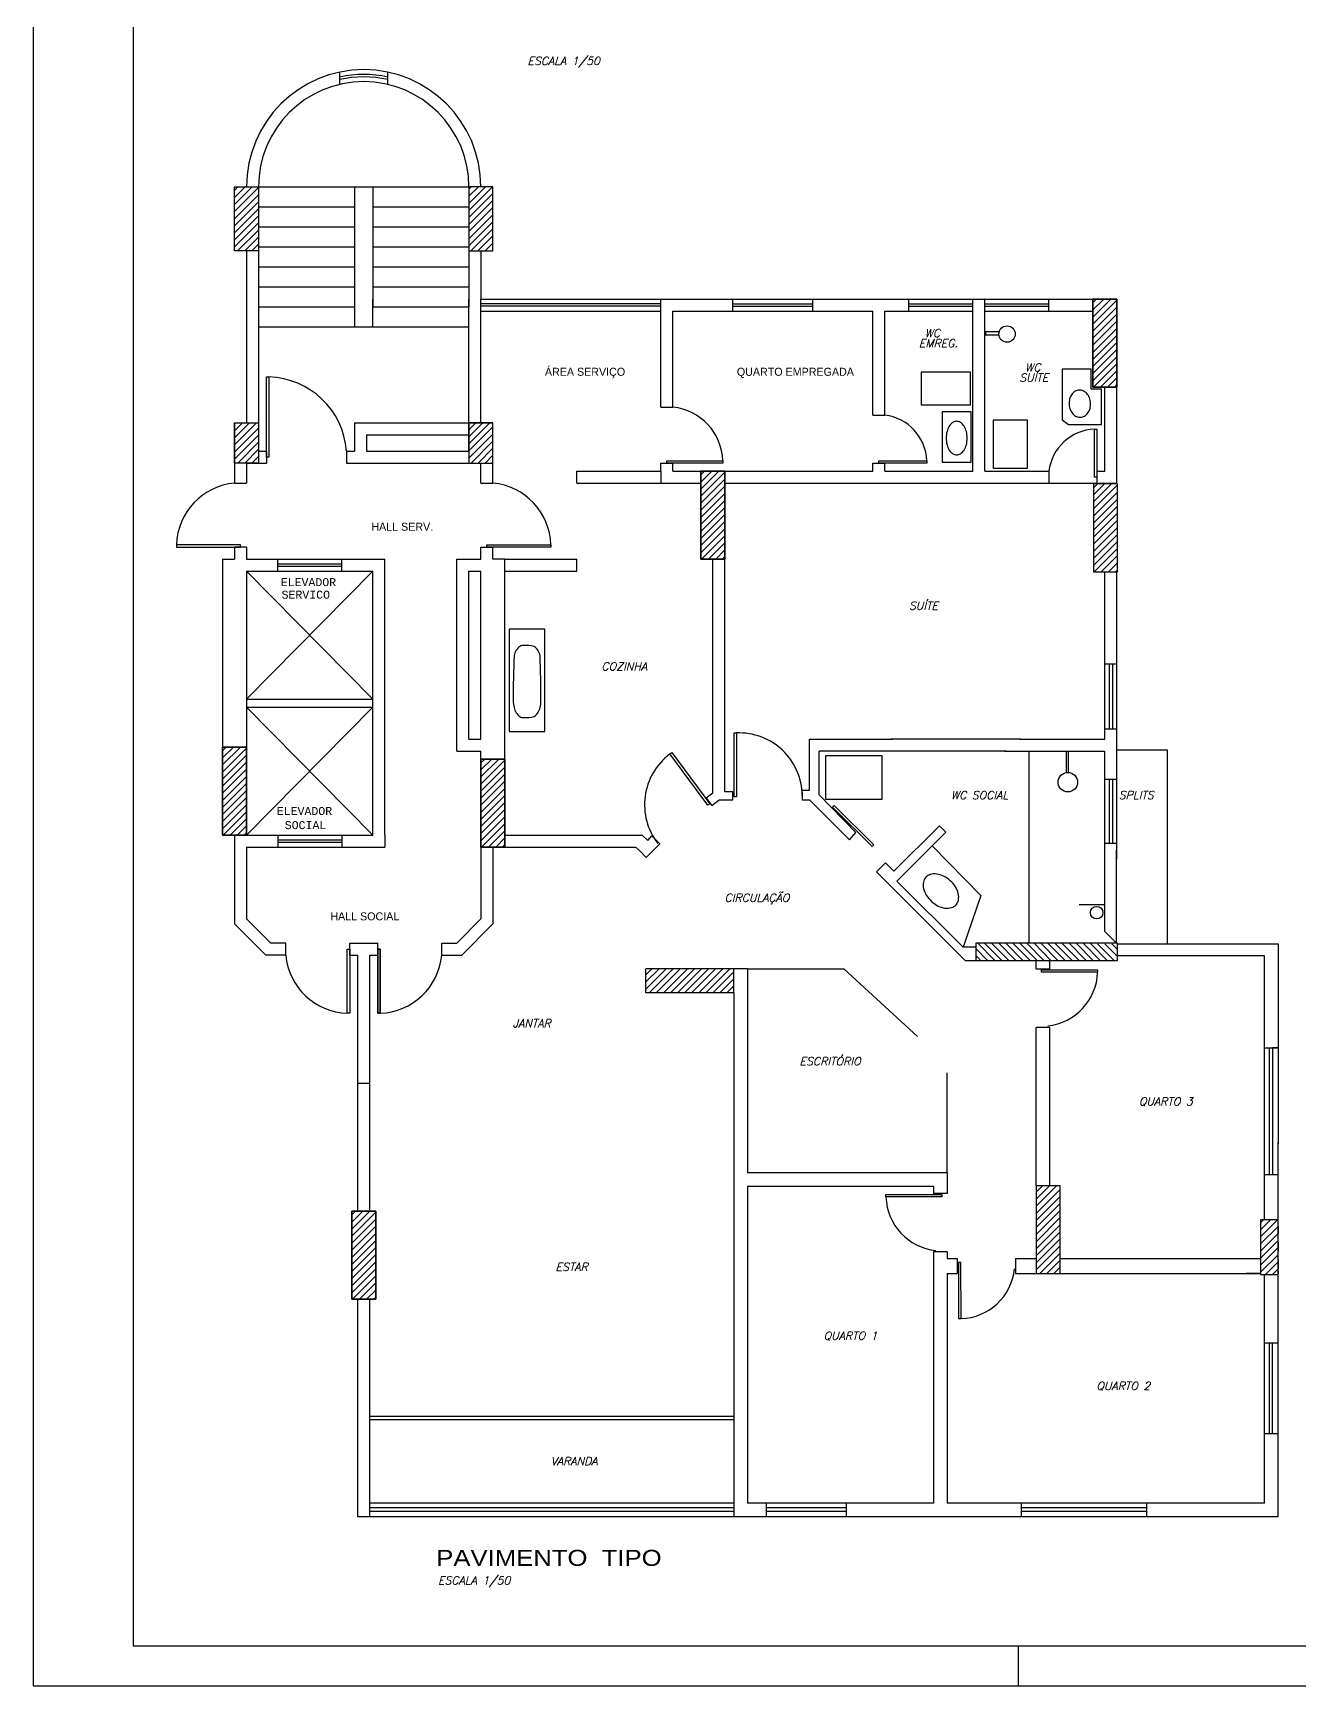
# Model space of a CAD drawing. Extents: x -175055 to -48386, y 10342 to 134050.
# Drawn here: x -84781.6 to -84464.8, y 98131.9 to 98545 of the extents above; entities that cross this region are included whole.
import ezdxf

# ---------------------------------------------------------------- set-up
doc = ezdxf.new("R2010")
doc.units = 0
doc.header["$LTSCALE"] = 50
doc.header["$MEASUREMENT"] = 0
doc.linetypes.add('HIDDENX2', pattern=[0.75, 0.5, -0.25])
doc.layers.get('0').update_dxf_attribs({"linetype": 'CONTINUOUS'})
doc.layers.add('ABE', color=7, linetype='CONTINUOUS')
doc.styles.add('ITALICC', font='italicc', dxfattribs={"height": 4})
doc.styles.add('MONOTXT', font='monotxt', dxfattribs={"height": 158.003165})
doc.styles.add('TECHNIC', font='te______.pfb', dxfattribs={"width": 1.2, "height": 30})

# ---------------------------------------------------------------- blocks, each defined once
blk = doc.blocks.new('*X23')
at = {"color": 0}
for p, q in [((-159.1, 1237.5), (-131.5, 1265)), ((-159.1, 1246.3), (-140.4, 1265)), ((-159.1, 1255.2), (-149.2, 1265)), ((-159.1, 1264), (-158.1, 1265)), ((134.1, 1256.6), (142.5, 1265)), ((134.1, 1247.7), (151.3, 1265)), ((134.1, 1238.9), (160.1, 1265)), ((134.1, 1230.1), (164.1, 1260.1)), ((-159.1, 1228.6), (-129.1, 1258.6)), ((-159.1, 1219.8), (-129.1, 1249.8)), ((-155, 1215), (-129.1, 1241)), ((134.1, 1221.2), (164.1, 1251.2)), ((136.7, 1215), (164.1, 1242.4)), ((-146.2, 1215), (-129.1, 1232.1)), ((-137.3, 1215), (-129.1, 1223.3)), ((145.5, 1215), (164.1, 1233.6)), ((154.3, 1215), (164.1, 1224.7)), ((163.2, 1215), (164.1, 1215.9))]:
    blk.add_line(p, q, dxfattribs=at)
blk = doc.blocks.new('*X22')
at = {"color": 0}
for p, q in [((-159.1, 1538), (-137.1, 1560)), ((-159.1, 1546.8), (-145.9, 1560)), ((-159.1, 1555.7), (-154.7, 1560)), ((-159.1, 1529.2), (-129.1, 1559.2)), ((-159.1, 1520.3), (-129.1, 1550.3)), ((134.1, 1557.1), (136.9, 1560)), ((134.1, 1548.3), (145.8, 1560)), ((134.1, 1539.4), (154.6, 1560)), ((134.1, 1530.6), (163.5, 1560)), ((134.1, 1521.8), (164.1, 1551.8)), ((-159.1, 1511.5), (-129.1, 1541.5)), ((-159.1, 1502.6), (-129.1, 1532.6)), ((134.1, 1512.9), (164.1, 1542.9)), ((134.1, 1504.1), (164.1, 1534.1)), ((-159.1, 1493.8), (-129.1, 1523.8)), ((-159.1, 1485), (-129.1, 1515)), ((134.1, 1495.2), (164.1, 1525.2)), ((134.1, 1486.4), (164.1, 1516.4)), ((-155.2, 1480), (-129.1, 1506.1)), ((-146.3, 1480), (-129.1, 1497.3)), ((-137.5, 1480), (-129.1, 1488.5)), ((136.5, 1480), (164.1, 1507.6)), ((145.3, 1480), (164.1, 1498.7)), ((154.2, 1480), (164.1, 1489.9)), ((163, 1480), (164.1, 1481))]:
    blk.add_line(p, q, dxfattribs=at)
blk = doc.blocks.new('*X20')
at = {"color": 0}
for p, q in [((425, 1600.6), (447.4, 1623)), ((425, 1609.4), (438.6, 1623)), ((425, 1618.3), (429.7, 1623)), ((425, 1591.7), (455, 1621.7)), ((425, 1582.9), (455, 1612.9)), ((425, 1574.1), (455, 1604.1)), ((425, 1565.2), (455, 1595.2)), ((425, 1556.4), (455, 1586.4)), ((425, 1547.6), (455, 1577.6)), ((425, 1538.7), (455, 1568.7)), ((425, 1529.9), (455, 1559.9)), ((425, 1521), (455, 1551)), ((425.8, 1513), (455, 1542.2)), ((434.6, 1513), (455, 1533.4)), ((443.5, 1513), (455, 1524.5)), ((452.3, 1513), (455, 1515.7))]:
    blk.add_line(p, q, dxfattribs=at)
blk = doc.blocks.new('*X29')
at = {"color": 0}
for p, q in [((-2519, -592.2), (-2497.9, -571)), ((-2519, -583.3), (-2506.7, -571)), ((-2519, -574.5), (-2515.5, -571)), ((-2519, -601), (-2497, -579)), ((-2519, -609.8), (-2497, -587.8)), ((-2519, -618.7), (-2497, -596.7)), ((-2519, -627.5), (-2497, -605.5)), ((-2519, -636.4), (-2497, -614.4)), ((-2512.8, -639), (-2497, -623.2)), ((-2504, -639), (-2497, -632))]:
    blk.add_line(p, q, dxfattribs=at)
blk = doc.blocks.new('*X26')
at = {"color": 0}
for p, q in [((425, 1600.6), (447.4, 1623)), ((425, 1609.4), (438.6, 1623)), ((425, 1618.3), (429.7, 1623)), ((425, 1591.7), (455, 1621.7)), ((425, 1582.9), (455, 1612.9)), ((425, 1574.1), (455, 1604.1)), ((425, 1565.2), (455, 1595.2)), ((425, 1556.4), (455, 1586.4)), ((425, 1547.6), (455, 1577.6)), ((425, 1538.7), (455, 1568.7)), ((425, 1529.9), (455, 1559.9)), ((425, 1521), (455, 1551)), ((425.8, 1513), (455, 1542.2)), ((434.6, 1513), (455, 1533.4)), ((443.5, 1513), (455, 1524.5)), ((452.3, 1513), (455, 1515.7))]:
    blk.add_line(p, q, dxfattribs=at)
blk = doc.blocks.new('*X27')
at = {"color": 0}
for p, q in [((812.5, 716.2), (812.5, 723.5)), ((818.7, 709.9), (818.7, 729.7)), ((825, 703.7), (825, 733.7)), ((831.2, 697.4), (831.2, 727.4)), ((837.5, 691.2), (837.5, 721.2)), ((843.7, 684.9), (843.7, 714.9)), ((850, 678.7), (850, 708.7)), ((856.2, 672.4), (856.2, 702.4)), ((862.5, 666.2), (862.5, 696.2)), ((868.7, 659.9), (868.7, 689.9)), ((875, 653.7), (875, 683.7)), ((881.2, 647.4), (881.2, 677.4)), ((887.5, 641.2), (887.5, 671.2)), ((893.7, 634.9), (893.7, 664.9)), ((900, 628.7), (900, 658.7)), ((906.2, 622.4), (906.2, 652.4)), ((912.5, 616.2), (912.5, 646.2)), ((918.7, 609.9), (918.7, 639.9)), ((925, 603.7), (925, 633.7)), ((931.2, 597.4), (931.2, 627.4)), ((937.5, 599.3), (937.5, 621.2)), ((943.7, 605.5), (943.7, 614.9))]:
    blk.add_line(p, q, dxfattribs=at)
blk = doc.blocks.new('*X28')
at = {"color": 0}
for p, q in [((-3287.6, -282.4), (-3262.2, -257)), ((-3287.6, -273.5), (-3271.1, -257)), ((-3287.6, -264.7), (-3279.9, -257)), ((-3283.4, -287), (-3253.4, -257)), ((-3274.6, -287), (-3244.6, -257)), ((-3265.7, -287), (-3235.7, -257)), ((-3256.9, -287), (-3226.9, -257)), ((-3248, -287), (-3218, -257)), ((-3239.2, -287), (-3209.2, -257)), ((-3230.4, -287), (-3200.4, -257)), ((-3221.5, -287), (-3191.5, -257)), ((-3212.7, -287), (-3182.7, -257)), ((-3203.8, -287), (-3177.6, -260.8)), ((-3195, -287), (-3177.6, -269.6)), ((-3186.2, -287), (-3177.6, -278.4))]:
    blk.add_line(p, q, dxfattribs=at)

msp = doc.modelspace()

# ---------------------------------------------------------------- hatches: boundary and pattern name
at = {"layer": 'ABE', "linetype": 'Continuous'}
h = msp.add_hatch(dxfattribs=at)
h.set_pattern_fill('ANSI31', color=160, scale=10, style=0)
h.set_pattern_definition([(45, (-83970.284, 98333.1818), (-0.8838835, 0.8838835), [])])
h.paths.add_polyline_path([(-84530.75, 98234.97), (-84524.75, 98234.97), (-84524.75, 98256.97), (-84530.75, 98256.97)])

# ---------------------------------------------------------------- linework, layer by layer
at = {"layer": 'ABE', "color": 0}
for p, q in [((-84781.58, 98799.66), (-84781.58, 98131.91)), ((-84535.15, 98131.91), (-84535.15, 98141.91)), ((-84781.58, 98131.91), (-83795.15, 98131.91))]:
    msp.add_line(p, q, dxfattribs=at)
at = {"layer": 'ABE', "color": 6}
for p, q in [((-84756.58, 98789.66), (-84756.58, 98141.91)), ((-84756.58, 98141.91), (-83805.15, 98141.91))]:
    msp.add_line(p, q, dxfattribs=at)
at = {"layer": 'ABE', "color": 160}
for p, q in [((-84704.9, 98532.17), (-84704.9, 98535.24)), ((-84692.9, 98532.17), (-84692.9, 98535.24)), ((-84725.21, 98506.55), (-84672.59, 98506.55)), ((-84725.21, 98506.55), (-84725.21, 98476.55)), ((-84701.21, 98506.55), (-84701.21, 98476.55)), ((-84696.59, 98506.55), (-84696.59, 98501.55)), ((-84672.59, 98506.55), (-84672.59, 98501.55)), ((-84725.21, 98501.55), (-84701.21, 98501.55)), ((-84696.59, 98501.55), (-84672.59, 98501.55)), ((-84696.59, 98501.55), (-84696.59, 98476.55)), ((-84672.59, 98501.55), (-84672.59, 98476.55)), ((-84725.21, 98496.55), (-84701.21, 98496.55)), ((-84696.59, 98496.55), (-84672.59, 98496.55)), ((-84728.21, 98490.55), (-84728.21, 98476.55)), ((-84725.21, 98491.55), (-84701.21, 98491.55)), ((-84696.59, 98491.55), (-84672.59, 98491.55)), ((-84669.59, 98490.55), (-84669.59, 98478.52)), ((-84725.21, 98486.55), (-84701.21, 98486.55)), ((-84696.59, 98486.55), (-84672.59, 98486.55)), ((-84728.21, 98478.52), (-84728.21, 98447.55)), ((-84725.21, 98481.55), (-84701.21, 98481.55)), ((-84725.21, 98478.52), (-84725.21, 98440.55)), ((-84701.21, 98478.52), (-84701.21, 98471.55)), ((-84696.59, 98481.55), (-84672.59, 98481.55)), ((-84696.59, 98471.55), (-84696.59, 98478.52)), ((-84672.59, 98440.55), (-84672.59, 98478.52)), ((-84669.59, 98447.55), (-84669.59, 98478.52)), ((-84669.59, 98478.52), (-84624.59, 98478.52)), ((-84624.59, 98478.52), (-84516.59, 98478.52)), ((-84624.59, 98451.52), (-84624.59, 98478.52)), ((-84606.59, 98475.52), (-84606.59, 98478.52)), ((-84586.59, 98475.52), (-84586.59, 98478.52)), ((-84562.59, 98475.52), (-84562.59, 98478.52)), ((-84546.59, 98435.52), (-84546.59, 98478.52)), ((-84543.59, 98435.52), (-84543.59, 98478.52)), ((-84527.59, 98475.52), (-84527.59, 98478.52)), ((-84510.59, 98478.52), (-84516.59, 98478.52)), ((-84510.59, 98478.52), (-84516.59, 98478.52)), ((-84516.59, 98478.52), (-84510.59, 98478.52)), ((-84510.59, 98478.52), (-84516.59, 98478.52)), ((-84516.59, 98478.52), (-84516.59, 98456.52)), ((-84516.59, 98478.52), (-84516.59, 98456.52)), ((-84516.59, 98456.52), (-84516.59, 98478.52)), ((-84516.59, 98478.52), (-84516.59, 98456.52)), ((-84510.59, 98432.52), (-84510.59, 98478.52)), ((-84510.59, 98456.52), (-84510.59, 98478.52)), ((-84510.59, 98456.52), (-84510.59, 98478.52)), ((-84510.59, 98478.52), (-84510.59, 98456.52)), ((-84510.59, 98456.52), (-84510.59, 98478.52)), ((-84725.21, 98476.55), (-84701.21, 98476.55)), ((-84696.59, 98476.55), (-84672.59, 98476.55)), ((-84669.59, 98477.43), (-84624.59, 98477.43)), ((-84669.59, 98476.83), (-84624.59, 98476.83)), ((-84669.59, 98475.52), (-84624.59, 98475.52)), ((-84621.59, 98475.52), (-84571.59, 98475.52)), ((-84621.59, 98451.52), (-84621.59, 98475.52)), ((-84606.59, 98477.32), (-84586.59, 98477.32)), ((-84606.59, 98476.72), (-84586.59, 98476.72)), ((-84571.59, 98449.52), (-84571.59, 98475.52)), ((-84568.59, 98475.52), (-84546.59, 98475.52)), ((-84568.59, 98449.52), (-84568.59, 98475.52)), ((-84562.59, 98477.32), (-84546.59, 98477.32)), ((-84562.59, 98476.72), (-84546.59, 98476.72)), ((-84543.59, 98477.32), (-84527.59, 98477.32)), ((-84543.59, 98476.72), (-84527.59, 98476.72)), ((-84543.59, 98475.52), (-84516.59, 98475.52)), ((-84725.21, 98471.55), (-84672.59, 98471.55)), ((-84539.84, 98470.37), (-84543.44, 98470.37)), ((-84543.44, 98470.37), (-84543.44, 98469.57)), ((-84543.44, 98469.57), (-84540.04, 98469.57)), ((-84517.04, 98460.97), (-84524.24, 98460.97)), ((-84524.24, 98460.97), (-84524.24, 98448.37)), ((-84517.04, 98455.97), (-84517.04, 98460.97)), ((-84514.44, 98455.97), (-84517.04, 98455.97)), ((-84516.59, 98456.52), (-84510.59, 98456.52)), ((-84516.59, 98456.52), (-84510.59, 98456.52)), ((-84510.59, 98456.52), (-84516.59, 98456.52)), ((-84516.59, 98456.52), (-84510.59, 98456.52)), ((-84514.44, 98447.17), (-84514.44, 98455.97)), ((-84513.59, 98435.52), (-84513.59, 98456.52)), ((-84624.59, 98451.52), (-84621.59, 98451.52)), ((-84571.59, 98449.52), (-84568.59, 98449.52)), ((-84731.21, 98447.55), (-84725.21, 98447.55)), ((-84731.21, 98447.55), (-84731.21, 98432.52)), ((-84701.21, 98447.55), (-84701.21, 98440.55)), ((-84701.21, 98447.55), (-84666.59, 98447.55)), ((-84666.59, 98447.55), (-84672.59, 98447.55)), ((-84672.59, 98447.55), (-84672.59, 98437.55)), ((-84666.59, 98437.55), (-84666.59, 98447.55)), ((-84666.59, 98432.52), (-84666.59, 98447.55)), ((-84524.24, 98448.37), (-84522.64, 98447.17)), ((-84522.64, 98447.17), (-84514.44, 98447.17)), ((-84698.21, 98444.55), (-84698.21, 98440.55)), ((-84698.21, 98444.55), (-84672.59, 98444.55)), ((-84703.21, 98437.55), (-84669.59, 98437.55)), ((-84698.21, 98440.55), (-84672.59, 98440.55)), ((-84698.21, 98440.55), (-84672.59, 98440.55)), ((-84672.59, 98440.55), (-84672.59, 98437.55)), ((-84672.59, 98440.55), (-84672.59, 98437.55)), ((-84672.59, 98437.55), (-84666.59, 98437.55)), ((-84669.59, 98437.55), (-84666.59, 98437.55)), ((-84669.59, 98432.52), (-84669.59, 98437.55)), ((-84669.59, 98437.55), (-84666.59, 98437.55)), ((-84624.59, 98435.52), (-84624.59, 98437.52)), ((-84624.59, 98437.52), (-84621.59, 98437.52)), ((-84621.59, 98435.52), (-84621.59, 98437.52)), ((-84571.59, 98435.52), (-84571.59, 98437.52)), ((-84571.59, 98437.52), (-84568.59, 98437.52)), ((-84568.59, 98435.52), (-84568.59, 98437.52)), ((-84669.59, 98432.52), (-84669.59, 98435.52)), ((-84645.59, 98432.52), (-84645.59, 98435.52)), ((-84645.59, 98435.52), (-84624.59, 98435.52)), ((-84624.59, 98435.52), (-84624.59, 98432.52)), ((-84621.59, 98435.52), (-84571.59, 98435.52)), ((-84608.59, 98435.52), (-84614.59, 98435.52)), ((-84608.59, 98435.52), (-84614.59, 98435.52)), ((-84614.59, 98435.52), (-84614.59, 98413.52)), ((-84614.59, 98435.52), (-84614.59, 98413.52)), ((-84608.59, 98432.52), (-84608.59, 98435.52)), ((-84608.59, 98413.52), (-84608.59, 98435.52)), ((-84608.59, 98413.52), (-84608.59, 98435.52)), ((-84568.59, 98435.52), (-84546.59, 98435.52)), ((-84543.59, 98435.52), (-84527.59, 98435.52)), ((-84527.59, 98435.52), (-84527.59, 98432.52)), ((-84515.59, 98435.52), (-84515.59, 98432.52)), ((-84515.59, 98435.52), (-84513.59, 98435.52)), ((-84669.59, 98432.52), (-84666.59, 98432.52)), ((-84645.59, 98432.52), (-84624.59, 98432.52)), ((-84624.59, 98432.52), (-84614.59, 98432.52)), ((-84608.59, 98355.37), (-84608.59, 98432.52)), ((-84608.59, 98432.52), (-84510.59, 98432.52)), ((-84608.59, 98432.52), (-84527.59, 98432.52)), ((-84510.39, 98432.32), (-84516.39, 98432.32)), ((-84516.39, 98432.32), (-84516.39, 98410.32)), ((-84515.59, 98432.52), (-84513.59, 98432.52)), ((-84510.39, 98410.32), (-84510.39, 98432.32)), ((-84669.59, 98416.52), (-84666.59, 98416.52)), ((-84669.59, 98413.55), (-84669.59, 98416.52)), ((-84669.59, 98413.55), (-84669.59, 98416.52)), ((-84669.59, 98416.52), (-84666.59, 98416.52)), ((-84668.09, 98417.12), (-84652.09, 98417.12)), ((-84668.09, 98416.52), (-84668.09, 98417.12)), ((-84652.09, 98416.52), (-84668.09, 98416.52)), ((-84666.59, 98413.55), (-84666.59, 98416.52)), ((-84666.59, 98413.55), (-84666.59, 98416.52)), ((-84652.09, 98417.12), (-84652.09, 98416.52)), ((-84734.21, 98413.55), (-84734.21, 98344.55)), ((-84728.21, 98413.55), (-84693.59, 98413.55)), ((-84693.59, 98344.55), (-84693.59, 98413.55)), ((-84675.59, 98413.55), (-84669.59, 98413.55)), ((-84675.59, 98365.55), (-84675.59, 98413.55)), ((-84663.59, 98413.55), (-84666.59, 98413.55)), ((-84663.59, 98413.55), (-84666.59, 98413.55)), ((-84663.59, 98344.55), (-84663.59, 98413.55)), ((-84663.59, 98413.55), (-84645.59, 98413.55)), ((-84645.59, 98410.55), (-84645.59, 98413.55)), ((-84614.59, 98413.52), (-84608.59, 98413.52)), ((-84614.59, 98413.52), (-84608.59, 98413.52)), ((-84611.59, 98355.06), (-84611.59, 98413.52)), ((-84728.21, 98410.55), (-84728.21, 98344.55)), ((-84696.59, 98344.55), (-84696.59, 98410.55)), ((-84672.59, 98410.55), (-84669.59, 98410.55)), ((-84672.59, 98410.55), (-84669.59, 98410.55)), ((-84672.59, 98368.55), (-84672.59, 98410.55)), ((-84669.59, 98368.55), (-84669.59, 98410.55)), ((-84669.59, 98368.55), (-84669.59, 98410.55)), ((-84663.59, 98410.55), (-84645.59, 98410.55)), ((-84516.39, 98410.32), (-84510.39, 98410.32)), ((-84513.63, 98368.57), (-84513.63, 98410.32)), ((-84510.63, 98338.52), (-84510.63, 98410.32)), ((-84513.63, 98387.32), (-84510.63, 98387.32)), ((-84728.21, 98376.55), (-84696.59, 98344.55)), ((-84728.21, 98344.55), (-84696.59, 98376.55)), ((-84513.63, 98371.12), (-84510.63, 98371.12)), ((-84672.59, 98368.55), (-84669.59, 98368.55)), ((-84587.44, 98355.77), (-84587.44, 98368.57)), ((-84587.44, 98368.57), (-84566.64, 98368.57)), ((-84564.64, 98368.57), (-84567.04, 98368.57)), ((-84534.64, 98368.57), (-84564.84, 98368.57)), ((-84534.84, 98368.57), (-84513.63, 98368.57)), ((-84734.21, 98366.55), (-84734.21, 98344.55)), ((-84734.21, 98366.55), (-84734.21, 98344.55)), ((-84728.21, 98344.55), (-84728.21, 98366.55)), ((-84728.21, 98344.55), (-84728.21, 98366.55)), ((-84675.59, 98365.55), (-84669.59, 98365.55)), ((-84669.59, 98344.55), (-84669.59, 98365.55)), ((-84663.59, 98363.55), (-84669.59, 98363.55)), ((-84663.59, 98363.55), (-84669.59, 98363.55)), ((-84669.59, 98363.55), (-84669.59, 98341.55)), ((-84669.59, 98363.55), (-84669.59, 98341.55)), ((-84669.59, 98363.55), (-84669.59, 98341.55)), ((-84669.59, 98363.55), (-84669.59, 98341.55)), ((-84663.59, 98363.55), (-84669.59, 98363.55)), ((-84663.59, 98363.55), (-84669.59, 98363.55)), ((-84663.59, 98341.55), (-84663.59, 98363.55)), ((-84663.59, 98341.55), (-84663.59, 98363.55)), ((-84663.59, 98341.55), (-84663.59, 98363.55)), ((-84663.59, 98341.55), (-84663.59, 98363.55)), ((-84585.04, 98354.58), (-84585.04, 98365.57)), ((-84564.04, 98365.57), (-84585.04, 98365.57)), ((-84538.24, 98365.57), (-84564.84, 98365.57)), ((-84538.64, 98365.57), (-84513.64, 98365.57)), ((-84532.61, 98365.57), (-84532.61, 98317.61)), ((-84523.24, 98365.57), (-84523.24, 98360.17)), ((-84522.64, 98360.17), (-84522.64, 98365.57)), ((-84513.64, 98365.57), (-84513.64, 98320.57)), ((-84510.63, 98365.84), (-84497.98, 98365.84)), ((-84497.98, 98365.84), (-84497.98, 98317.37)), ((-84523.24, 98360.17), (-84522.64, 98360.17)), ((-84513.63, 98358.52), (-84510.63, 98358.52)), ((-84611.59, 98355.06), (-84613.24, 98353.77)), ((-84606.64, 98355.37), (-84608.59, 98355.37)), ((-84606.64, 98353.37), (-84606.64, 98355.37)), ((-84589.24, 98354.77), (-84589.24, 98355.77)), ((-84589.24, 98355.77), (-84587.44, 98355.77)), ((-84589.24, 98355.17), (-84589.24, 98353.37)), ((-84575.84, 98345.17), (-84585.04, 98354.58)), ((-84613.24, 98353.77), (-84611.84, 98351.97)), ((-84611.84, 98351.97), (-84610.04, 98353.37)), ((-84610.04, 98353.37), (-84606.64, 98353.37)), ((-84589.24, 98353.37), (-84587.44, 98353.37)), ((-84587.44, 98353.37), (-84577.44, 98343.37)), ((-84566.32, 98335.5), (-84554.96, 98346.87)), ((-84553.36, 98345.25), (-84554.96, 98346.87)), ((-84734.21, 98344.55), (-84728.21, 98344.55)), ((-84734.21, 98344.55), (-84728.21, 98344.55)), ((-84734.21, 98344.55), (-84731.21, 98344.55)), ((-84731.21, 98344.55), (-84731.21, 98322.36)), ((-84728.21, 98344.55), (-84696.59, 98344.55)), ((-84720.4, 98344.55), (-84720.4, 98341.55)), ((-84720.4, 98343.35), (-84704.4, 98343.35)), ((-84720.4, 98342.75), (-84704.4, 98342.75)), ((-84704.4, 98344.55), (-84704.4, 98341.55)), ((-84693.59, 98344.55), (-84693.59, 98341.55)), ((-84669.59, 98344.55), (-84669.59, 98323.6)), ((-84663.59, 98344.55), (-84631.66, 98344.55)), ((-84631.64, 98344.57), (-84629.24, 98344.57)), ((-84629.24, 98344.57), (-84627.84, 98343.17)), ((-84624.84, 98342.37), (-84628.24, 98338.97)), ((-84627.84, 98343.17), (-84626.84, 98344.37)), ((-84626.84, 98344.37), (-84624.84, 98342.37)), ((-84577.44, 98343.37), (-84575.84, 98345.17)), ((-84565.56, 98333.05), (-84553.36, 98345.25)), ((-84556.7, 98341.79), (-84544.58, 98329.5)), ((-84513.63, 98342.52), (-84510.63, 98342.52)), ((-84728.21, 98341.55), (-84728.21, 98323.6)), ((-84728.21, 98341.55), (-84693.59, 98341.55)), ((-84669.59, 98341.55), (-84663.59, 98341.55)), ((-84669.59, 98341.55), (-84663.59, 98341.55)), ((-84666.59, 98341.55), (-84669.59, 98341.55)), ((-84666.59, 98341.55), (-84669.59, 98341.55)), ((-84669.59, 98341.55), (-84663.59, 98341.55)), ((-84669.59, 98341.55), (-84663.59, 98341.55)), ((-84666.59, 98341.55), (-84666.59, 98322.36)), ((-84666.59, 98341.55), (-84630.83, 98341.55)), ((-84629.21, 98339.93), (-84630.83, 98341.55)), ((-84628.24, 98338.97), (-84630.04, 98340.77)), ((-84510.64, 98317.57), (-84510.64, 98340.77)), ((-84570.68, 98335.39), (-84568.45, 98337.62)), ((-84568.56, 98333.27), (-84570.68, 98335.39)), ((-84566.32, 98335.5), (-84568.45, 98337.62)), ((-84568.56, 98333.27), (-84548.42, 98313.15)), ((-84565.56, 98333.05), (-84549.04, 98316.54)), ((-84544.58, 98329.5), (-84549.04, 98316.54)), ((-84520.04, 98327.17), (-84513.64, 98327.17)), ((-84723.4, 98314.55), (-84731.21, 98322.36)), ((-84722.16, 98317.55), (-84728.21, 98323.6)), ((-84675.64, 98317.55), (-84669.59, 98323.6)), ((-84674.4, 98314.55), (-84666.59, 98322.36)), ((-84674.4, 98314.55), (-84666.59, 98322.36)), ((-84718.4, 98317.55), (-84722.16, 98317.55)), ((-84718.4, 98314.55), (-84718.4, 98317.55)), ((-84702.4, 98314.55), (-84702.4, 98317.55)), ((-84702.4, 98317.55), (-84695.4, 98317.55)), ((-84695.4, 98314.55), (-84695.4, 98317.55)), ((-84679.4, 98314.55), (-84679.4, 98317.55)), ((-84679.4, 98317.55), (-84675.64, 98317.55)), ((-84676.03, 98317.55), (-84675.64, 98317.55)), ((-84545.78, 98313.15), (-84545.78, 98317.61)), ((-84545.78, 98317.61), (-84510.51, 98317.61)), ((-84513.64, 98320.57), (-84510.64, 98317.57)), ((-84510.51, 98317.61), (-84510.51, 98313.15)), ((-84510.51, 98317.37), (-84470.24, 98317.37)), ((-84470.24, 98317.37), (-84470.24, 98267.37)), ((-84718.4, 98314.55), (-84723.4, 98314.55)), ((-84702.4, 98314.55), (-84700.4, 98314.55)), ((-84700.4, 98250.55), (-84700.4, 98314.55)), ((-84697.4, 98250.55), (-84697.4, 98314.55)), ((-84697.4, 98314.55), (-84695.4, 98314.55)), ((-84679.4, 98314.55), (-84674.4, 98314.55)), ((-84676.03, 98314.55), (-84674.4, 98314.55)), ((-84545.78, 98316.54), (-84549.04, 98316.54)), ((-84545.78, 98313.15), (-84548.42, 98313.15)), ((-84510.51, 98313.15), (-84545.78, 98313.15)), ((-84530.75, 98311.08), (-84530.75, 98313.15)), ((-84527.35, 98311.08), (-84527.35, 98313.15)), ((-84473.64, 98314.37), (-84510.51, 98314.37)), ((-84473.64, 98270.97), (-84473.64, 98314.37)), ((-84628.35, 98305.17), (-84628.35, 98311.17)), ((-84606.35, 98311.17), (-84628.35, 98311.17)), ((-84606.35, 98305.17), (-84606.35, 98311.17)), ((-84602.95, 98311.17), (-84606.35, 98311.17)), ((-84602.95, 98311.17), (-84602.95, 98260.15)), ((-84527.35, 98311.08), (-84530.75, 98311.08)), ((-84606.35, 98305.17), (-84628.35, 98305.17)), ((-84606.35, 98305.17), (-84606.35, 98174.19)), ((-84527.35, 98296.48), (-84530.75, 98296.48)), ((-84530.75, 98256.97), (-84530.75, 98296.48)), ((-84527.35, 98256.97), (-84527.35, 98296.48)), ((-84473.64, 98291.37), (-84470.24, 98291.37)), ((-84472.44, 98259.77), (-84472.44, 98291.37)), ((-84470.24, 98291.37), (-84471.64, 98291.37)), ((-84471.64, 98291.37), (-84471.64, 98259.77)), ((-84700.4, 98282.55), (-84697.4, 98282.55)), ((-84473.64, 98248.37), (-84473.64, 98271.57)), ((-84473.64, 98248.57), (-84473.64, 98267.77)), ((-84470.24, 98174.21), (-84470.24, 98267.77)), ((-84552.99, 98260.15), (-84602.95, 98260.15)), ((-84552.99, 98260.15), (-84552.99, 98254.98)), ((-84473.64, 98259.77), (-84470.24, 98259.77)), ((-84556.39, 98256.75), (-84602.95, 98256.75)), ((-84602.95, 98256.75), (-84602.95, 98177.61)), ((-84602.95, 98256.75), (-84602.95, 98177.61)), ((-84556.39, 98256.75), (-84556.39, 98254.98)), ((-84530.75, 98256.97), (-84524.75, 98256.97)), ((-84530.75, 98256.97), (-84530.75, 98234.97)), ((-84524.75, 98234.97), (-84524.75, 98256.97)), ((-84552.99, 98254.98), (-84556.39, 98254.98)), ((-84695.9, 98250.55), (-84701.9, 98250.55)), ((-84695.9, 98250.55), (-84701.9, 98250.55)), ((-84701.9, 98250.55), (-84701.9, 98228.55)), ((-84701.9, 98250.55), (-84701.9, 98228.55)), ((-84695.9, 98228.55), (-84695.9, 98250.55)), ((-84695.9, 98228.55), (-84695.9, 98250.55)), ((-84470.24, 98246.77), (-84470.24, 98244.97)), ((-84470.24, 98242.77), (-84470.24, 98240.57)), ((-84552.99, 98240.38), (-84556.39, 98240.38)), ((-84556.39, 98240.38), (-84556.39, 98177.61)), ((-84552.99, 98240.38), (-84552.99, 98238.77)), ((-84552.99, 98238.77), (-84550.5, 98238.77)), ((-84550.5, 98238.77), (-84550.5, 98234.97)), ((-84535.9, 98238.77), (-84535.9, 98234.97)), ((-84535.9, 98238.77), (-84530.75, 98238.77)), ((-84524.75, 98238.77), (-84474.64, 98238.77)), ((-84552.99, 98234.97), (-84550.5, 98234.97)), ((-84552.99, 98234.97), (-84552.99, 98177.61)), ((-84535.9, 98234.97), (-84474.64, 98234.97)), ((-84530.75, 98234.97), (-84524.75, 98234.97)), ((-84474.64, 98234.97), (-84478.24, 98234.97)), ((-84473.64, 98177.61), (-84473.64, 98234.77)), ((-84470.24, 98238.37), (-84470.24, 98236.17)), ((-84470.24, 98235.57), (-84470.24, 98234.97)), ((-84701.9, 98228.55), (-84695.9, 98228.55)), ((-84701.9, 98228.55), (-84695.9, 98228.55)), ((-84697.4, 98228.55), (-84700.4, 98228.55)), ((-84700.4, 98174.19), (-84700.4, 98228.55)), ((-84697.4, 98174.19), (-84697.4, 98228.55)), ((-84470.24, 98217.59), (-84473.67, 98217.59)), ((-84472.47, 98217.59), (-84472.47, 98194.99)), ((-84471.67, 98194.99), (-84471.67, 98217.59)), ((-84606.35, 98199.24), (-84697.4, 98199.24)), ((-84606.35, 98198.43), (-84697.4, 98198.43)), ((-84473.67, 98194.99), (-84470.24, 98194.99)), ((-84472.47, 98194.99), (-84471.67, 98194.99)), ((-84606.35, 98177.61), (-84697.4, 98177.61)), ((-84556.39, 98177.61), (-84602.95, 98177.61)), ((-84598.23, 98177.61), (-84598.23, 98174.19)), ((-84578.19, 98174.19), (-84578.19, 98177.61)), ((-84473.64, 98177.61), (-84552.99, 98177.61)), ((-84534.51, 98177.61), (-84534.51, 98174.19)), ((-84503.12, 98174.19), (-84503.12, 98177.61)), ((-84606.35, 98174.19), (-84700.4, 98174.19)), ((-84606.35, 98176.41), (-84697.4, 98176.41)), ((-84697.4, 98175.61), (-84606.35, 98175.61)), ((-84470.24, 98174.19), (-84606.35, 98174.19)), ((-84598.23, 98176.41), (-84598.23, 98175.61)), ((-84578.19, 98176.41), (-84598.23, 98176.41)), ((-84598.23, 98175.61), (-84578.19, 98175.61)), ((-84534.51, 98176.41), (-84534.51, 98175.61)), ((-84503.12, 98176.41), (-84534.51, 98176.41)), ((-84534.51, 98175.61), (-84503.12, 98175.61))]:
    msp.add_line(p, q, dxfattribs=at)
at = {"layer": 'ABE', "color": 5}
for p, q in [((-84728.21, 98437.55), (-84731.21, 98437.55)), ((-84728.21, 98437.55), (-84723.21, 98437.55)), ((-84728.21, 98437.55), (-84728.21, 98432.52)), ((-84728.21, 98437.55), (-84728.21, 98432.52)), ((-84725.21, 98440.55), (-84725.21, 98437.55)), ((-84725.21, 98440.55), (-84723.21, 98440.55)), ((-84723.21, 98440.55), (-84723.21, 98437.55)), ((-84703.21, 98440.55), (-84701.21, 98440.55)), ((-84703.21, 98440.55), (-84703.21, 98437.55)), ((-84731.21, 98432.52), (-84728.21, 98432.52)), ((-84728.21, 98416.52), (-84731.21, 98416.52)), ((-84731.21, 98416.52), (-84731.21, 98413.55)), ((-84728.21, 98416.52), (-84728.21, 98413.55)), ((-84728.21, 98416.52), (-84728.21, 98416.52)), ((-84728.21, 98416.52), (-84728.21, 98413.55)), ((-84734.21, 98413.55), (-84731.21, 98413.55)), ((-84720.4, 98410.55), (-84720.4, 98413.55)), ((-84720.4, 98412.35), (-84704.4, 98412.35)), ((-84704.4, 98410.55), (-84704.4, 98413.55)), ((-84728.21, 98410.55), (-84696.59, 98410.55)), ((-84728.21, 98410.55), (-84696.59, 98378.55)), ((-84728.21, 98378.55), (-84696.59, 98410.55)), ((-84720.4, 98411.75), (-84704.4, 98411.75)), ((-84728.21, 98378.55), (-84696.59, 98378.55)), ((-84728.21, 98376.55), (-84696.59, 98376.55)), ((-84728.21, 98366.55), (-84734.21, 98366.55)), ((-84728.21, 98366.55), (-84734.21, 98366.55))]:
    msp.add_line(p, q, dxfattribs=at)
at = {"layer": 'ABE', "color": 160, "linetype": 'ByBlock'}
for p, q in [((-84512.43, 98371.12), (-84512.43, 98387.32)), ((-84511.63, 98371.12), (-84511.63, 98387.32)), ((-84512.43, 98342.52), (-84512.43, 98358.52)), ((-84511.63, 98342.52), (-84511.63, 98358.52))]:
    msp.add_line(p, q, dxfattribs=at)
at = {"layer": 'ABE', "color": 160, "linetype": 'HIDDENX2'}
for p, q in [((-84602.95, 98311.17), (-84578.86, 98311.17)), ((-84578.86, 98311.17), (-84552.99, 98287.36)), ((-84552.99, 98260.15), (-84552.99, 98287.36))]:
    msp.add_line(p, q, dxfattribs=at)
at = {"layer": 'ABE', "color": 160}
for points in [[(-84725.21, 98506.55), (-84725.21, 98490.55), (-84731.21, 98490.55), (-84731.21, 98506.55)], [(-84672.59, 98506.55), (-84672.59, 98490.55), (-84666.59, 98490.55), (-84666.59, 98506.55)], [(-84510.59, 98478.52), (-84516.59, 98478.52), (-84516.59, 98456.52), (-84510.59, 98456.52)], [(-84723.21, 98439.05), (-84723.21, 98459.05), (-84722.61, 98459.05), (-84722.61, 98439.05)], [(-84547.24, 98451.97), (-84559.44, 98451.97), (-84559.44, 98460.37), (-84547.24, 98460.37)], [(-84554.24, 98450.37), (-84554.24, 98437.77), (-84547.04, 98437.77), (-84547.04, 98450.37)], [(-84725.21, 98447.55), (-84725.21, 98437.55), (-84731.21, 98437.55), (-84731.21, 98447.55)], [(-84672.59, 98447.55), (-84672.59, 98437.55), (-84666.59, 98437.55), (-84666.59, 98447.55)], [(-84541.44, 98436.17), (-84541.44, 98448.37), (-84533.04, 98448.37), (-84533.04, 98436.17)], [(-84516.19, 98434.02), (-84516.19, 98446.02), (-84515.59, 98446.02), (-84515.59, 98434.02)], [(-84623.09, 98438.12), (-84609.09, 98438.12), (-84609.09, 98437.52), (-84623.09, 98437.52)], [(-84570.09, 98438.12), (-84558.09, 98438.12), (-84558.09, 98437.52), (-84570.09, 98437.52)], [(-84608.59, 98435.52), (-84614.59, 98435.52), (-84614.59, 98413.52), (-84608.59, 98413.52)], [(-84608.59, 98435.52), (-84614.59, 98435.52), (-84614.59, 98413.52), (-84608.59, 98413.52)], [(-84614.59, 98413.52), (-84614.59, 98435.52), (-84608.59, 98435.52), (-84608.59, 98413.52)], [(-84662.5, 98396.06), (-84662.5, 98370.42), (-84653.61, 98370.42), (-84653.61, 98396.06)], [(-84605.7, 98370.08), (-84605.68, 98354.08), (-84606.28, 98354.08), (-84606.3, 98370.08)], [(-84728.21, 98366.55), (-84734.21, 98366.55), (-84734.21, 98344.55), (-84728.21, 98344.55)], [(-84728.21, 98366.55), (-84734.21, 98366.55), (-84734.21, 98344.55), (-84728.21, 98344.55)], [(-84734.21, 98344.55), (-84734.21, 98366.55), (-84728.21, 98366.55), (-84728.21, 98344.55)], [(-84669.59, 98341.55), (-84669.59, 98363.55), (-84663.59, 98363.55), (-84663.59, 98341.55)], [(-84663.59, 98363.55), (-84669.59, 98363.55), (-84669.59, 98341.55), (-84663.59, 98341.55)], [(-84663.59, 98363.55), (-84669.59, 98363.55), (-84669.59, 98341.55), (-84663.59, 98341.55)], [(-84663.59, 98363.55), (-84669.59, 98363.55), (-84669.59, 98341.55), (-84663.59, 98341.55)], [(-84663.59, 98363.55), (-84669.59, 98363.55), (-84669.59, 98341.55), (-84663.59, 98341.55)], [(-84669.59, 98341.55), (-84669.59, 98363.55), (-84663.59, 98363.55), (-84663.59, 98341.55)], [(-84621.87, 98365.23), (-84612.34, 98352.38), (-84612.82, 98352.02), (-84622.36, 98364.87)], [(-84583.44, 98364.37), (-84583.44, 98353.57), (-84569.24, 98353.57), (-84569.24, 98364.37)], [(-84581.28, 98351.99), (-84571.37, 98342.1), (-84571.79, 98341.68), (-84581.71, 98351.56)], [(-84703, 98300.05), (-84703, 98316.05), (-84702.4, 98316.05), (-84702.4, 98300.05)], [(-84694.8, 98300.05), (-84694.8, 98316.05), (-84695.4, 98316.05), (-84695.4, 98300.05)], [(-84695.4, 98300.05), (-84695.4, 98316.05), (-84694.8, 98316.05), (-84694.8, 98300.05)], [(-84515.39, 98310.28), (-84529.39, 98310.29), (-84529.39, 98310.89), (-84515.39, 98310.88)], [(-84568.32, 98254.73), (-84554.32, 98254.71), (-84554.32, 98254.11), (-84568.32, 98254.13)], [(-84701.9, 98228.55), (-84701.9, 98250.55), (-84695.9, 98250.55), (-84695.9, 98228.55)], [(-84695.9, 98250.55), (-84701.9, 98250.55), (-84701.9, 98228.55), (-84695.9, 98228.55)], [(-84695.9, 98250.55), (-84701.9, 98250.55), (-84701.9, 98228.55), (-84695.9, 98228.55)], [(-84470.24, 98234.77), (-84470.24, 98248.37), (-84474.64, 98248.37), (-84474.64, 98234.77)], [(-84549.55, 98223.7), (-84549.56, 98237.7), (-84550.16, 98237.7), (-84550.15, 98223.7)]]:
    msp.add_lwpolyline(points, close=True, dxfattribs=at)
for points in [[(-84520.04, 98455.77, 0.121315), (-84521.02, 98455.47, 0.105202), (-84521.88, 98454.67, 0.088322), (-84522.39, 98453.56, 0.079229), (-84522.52, 98452.22, 0.079229), (-84522.23, 98450.89, 0.088322), (-84521.6, 98449.86, 0.105202), (-84520.65, 98449.16, 0.121315), (-84519.64, 98448.97, 0.121315), (-84518.66, 98449.28, 0.105202), (-84517.8, 98450.08, 0.088322), (-84517.29, 98451.19, 0.079229), (-84517.15, 98452.53, 0.079229), (-84517.44, 98453.85, 0.088322), (-84518.08, 98454.89, 0.105202), (-84519.03, 98455.59, 0.121315)], [(-84550.64, 98447.97, 0.147123), (-84551.57, 98447.69, 0.107142), (-84552.5, 98446.74, 0.076578), (-84553.05, 98445.45, 0.063545), (-84553.27, 98443.77, 0.063545), (-84553.05, 98442.1, 0.076578), (-84552.5, 98440.8, 0.107142), (-84551.57, 98439.86, 0.147123), (-84550.64, 98439.57, 0.147123), (-84549.7, 98439.86, 0.107142), (-84548.78, 98440.8, 0.076578), (-84548.22, 98442.1, 0.063545), (-84548.01, 98443.77, 0.063545), (-84548.22, 98445.45, 0.076578), (-84548.78, 98446.74, 0.107142), (-84549.7, 98447.69, 0.147123)], [(-84658.9, 98391.98, 0.147123), (-84659.83, 98391.7, 0.107142), (-84660.76, 98390.75, 0.076578), (-84661.31, 98389.45, 0.009472), (-84661.53, 98378.11, 0.063545), (-84661.31, 98376.43, 0.076578), (-84660.76, 98375.14, 0.107142), (-84659.83, 98374.19, 0.147123), (-84658.9, 98373.91, 0.054418), (-84656.28, 98374.19, 0.107142), (-84655.35, 98375.14, 0.076578), (-84654.79, 98376.43, 0.063545), (-84654.58, 98378.11, 0.009472), (-84654.79, 98389.45, 0.076578), (-84655.35, 98390.75, 0.107142), (-84656.28, 98391.7, 0.054418)], [(-84550.8, 98327.14, 0.136809), (-84550.21, 98328.32, 0.106992), (-84550.24, 98329.98, 0.081208), (-84550.92, 98331.59, 0.069228), (-84552.23, 98333.16, 0.069228), (-84553.92, 98334.31, 0.081208), (-84555.59, 98334.82, 0.106992), (-84557.24, 98334.69, 0.136809), (-84558.35, 98334, 0.136809), (-84558.94, 98332.83, 0.106992), (-84558.9, 98331.16, 0.081208), (-84558.23, 98329.55, 0.069228), (-84556.92, 98327.98, 0.069228), (-84555.23, 98326.83, 0.081208), (-84553.56, 98326.32, 0.106992), (-84551.91, 98326.45, 0.136809)]]:
    msp.add_lwpolyline(points, format="xyb", close=True, dxfattribs=at)
at = {"layer": 'ABE', "color": 5}
msp.add_lwpolyline([(-84745.71, 98416.52), (-84729.71, 98416.52), (-84729.71, 98417.12), (-84745.71, 98417.12)], close=True, dxfattribs=at)
at = {"layer": 'ABE', "color": 160}
msp.add_lwpolyline([(-84474.64, 98234.97), (-84474.84, 98234.97)], dxfattribs=at)
for centre, radius in [((-84538.04, 98469.77), 2.04), ((-84522.84, 98357.77), 2.44), ((-84515.64, 98325.17), 1.56)]:
    msp.add_circle(centre, radius, dxfattribs=at)
for centre, radius, start, end in [((-84698.9, 98506.55), 29.31, 0, 180), ((-84698.9, 98506.55), 26.31, 0, 180), ((-84698.9, 98506.55), 28.11, 77.6761, 102.3239), ((-84698.9, 98506.55), 27.51, 77.4029, 102.5971), ((-84723.16, 98439.06), 20, 4.2799, 88.4407), ((-84623.08, 98437.6), 14, 2.1305, 83.8892), ((-84570.08, 98437.61), 12, 2.4226, 82.8709), ((-84515.68, 98434.03), 12, 92.4226, 172.8709), ((-84668.08, 98416.59), 16, 1.8996, 84.6522), ((-84605.04, 98354.29), 15.8, 0.7252, 92.405), ((-84612.84, 98352.17), 15.84, 127.3039, 217.6942), ((-84702.47, 98316.04), 16, 185.3478, 268.1004), ((-84695.33, 98316.04), 16, 271.8996, 354.6522), ((-84529.38, 98310.79), 14, 276.1662, 357.925), ((-84554.32, 98254.63), 14, 182.075, 263.8338), ((-84550.06, 98237.69), 14, 272.075, 353.8338)]:
    msp.add_arc(centre, radius, start, end, dxfattribs=at)
at = {"layer": 'ABE', "color": 5}
msp.add_arc((-84729.72, 98416.59), 16, 95.3478, 178.1004, dxfattribs=at)

# ---------------------------------------------------------------- block references
at = {"layer": 'ABE', "color": 160, "xscale": 0.1999999999970896, "yscale": 0.1999999999970896, "zscale": 0.1999999999970896}
for name, p in [('*X22', (-84699.4, 98194.55)), ('*X26', (-84601.59, 98153.92)), ('*X23', (-84699.4, 98194.55)), ('*X26', (-84699.59, 98110.92)), ('*X26', (-84601.39, 98107.72)), ('*X20', (-84819.22, 98041.96)), ('*X20', (-84754.59, 98038.96)), ('*X26', (-84754.59, 98038.96)), ('*X28', (-83970.84, 98362.57)), ('*X26', (-84786.88, 97925.96)), ('*X29', (-83970.84, 98362.57))]:
    msp.add_blockref(name, p, dxfattribs=at)
at = {"layer": 'ABE', "color": 160, "xscale": 0.1999999999972923, "yscale": 0.1999999999972923, "zscale": 0.1999999999972923, "rotation": 44.65857011444542}
msp.add_blockref('*X27', (-84559.66, 98097.25), dxfattribs=at)

# ---------------------------------------------------------------- texts
at = {"layer": 'ABE', "color": 160}
for s, style, p in [('ESCALA 1/50', 'ITALICC', (-84657.94, 98537.05)), ('WC', 'ITALICC', (-84558.62, 98469.04)), ('EMREG.', 'ITALICC', (-84560.09, 98466.48)), ('WC', 'ITALICC', (-84533.51, 98460.44)), ('SUÍTE', 'ITALICC', (-84534.98, 98457.88)), ('SUÍTE', 'ITALICC', (-84562.57, 98400.89)), ('COZINHA', 'ITALICC', (-84639.46, 98385.73)), ('WC SOCIAL', 'ITALICC', (-84552.08, 98353.55)), ('SPLITS', 'ITALICC', (-84510.11, 98353.55)), ('ELEVADOR', 'MONOTXT', (-84720.64, 98349.57)), ('SOCIAL', 'MONOTXT', (-84718.64, 98346.04)), ('CIRCULAÇÃO', 'ITALICC', (-84608.68, 98327.9)), ('JANTAR', 'ITALICC', (-84661.66, 98296.51)), ('ESCRITÓRIO', 'ITALICC', (-84589.91, 98287.03)), ('QUARTO 3', 'ITALICC', (-84505.08, 98276.99)), ('ESTAR', 'ITALICC', (-84650.93, 98235.64)), ('QUARTO 1', 'ITALICC', (-84583.91, 98218.45)), ('QUARTO 2', 'ITALICC', (-84515.7, 98205.9)), ('VARANDA', 'ITALICC', (-84652.12, 98187.08)), ('ESCALA 1/50', 'ITALICC', (-84680.32, 98157.29))]:
    msp.add_text(s, height=2, dxfattribs=dict(at, style=style)).set_placement(p)
for s, p in [('ÁREA SERVIÇO', (-84653.59, 98459.35)), ('QUARTO EMPREGADA', (-84605.6, 98459.35)), ('HALL SERV.', (-84696.99, 98420.62)), ('HALL SOCIAL', (-84707.25, 98323.25))]:
    msp.add_text(s, height=2, dxfattribs=at).set_placement(p)
at = {"layer": 'ABE', "color": 5, "style": 'MONOTXT'}
for s, p in [('ELEVADOR', (-84719.64, 98406.77)), ('SERVICO', (-84719.44, 98403.64))]:
    msp.add_text(s, height=2, dxfattribs=at).set_placement(p)
at = {"layer": 'ABE', "color": 160, "style": 'TECHNIC', "width": 1.2}
msp.add_text('PAVIMENTO  TIPO', height=4, dxfattribs=at).set_placement((-84680.76, 98161.92))

doc.saveas('drawing.dxf')
